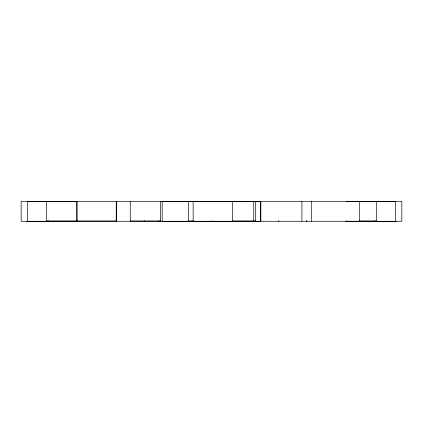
<?xml version="1.0" encoding="UTF-8"?>
<svg xmlns="http://www.w3.org/2000/svg" width="423" height="423" viewBox="0 0 423 423"><rect width="100%" height="100%" fill="white"/><g stroke="black" fill="none" stroke-linecap="round" stroke-linejoin="round"><path stroke-width="0.63" d="M306.807 220.965L306.58 221.277L306.58 220.965M306.902 220.965L306.675 221.277L306.675 220.965M48.788 221.028L46.678 221.277L46.678 201.411M27.685 221.589L76.96 221.277L76.96 201.411L21.15 201.369L21.15 221.277L401.85 221.277L401.85 201.369L346.04 201.369M162.247 221.589L211.5 221.277L260.753 221.589M46.678 220.965L116.325 220.965M130.263 220.965L160.544 220.965M188.425 220.965L193.708 220.965M232.629 220.965L255.698 220.965M359.206 220.965L376.322 220.965M395.315 221.589L346.04 221.277L346.04 220.965M374.212 221.028L376.322 221.277L376.322 201.411M158.429 221.028L160.544 221.277L160.544 201.411M116.193 220.965L116.42 221.277L116.42 220.965M116.098 220.965L116.325 221.277L116.325 201.411M396.61 221.277L396.61 221.589M395.357 221.589L395.357 201.369L27.643 201.411L27.643 221.589M359.502 201.411L359.502 221.277M347.23 221.277L347.23 221.589M346.136 220.965L346.136 221.277M311.386 201.411L311.386 221.277M301.916 201.411L301.916 221.277M278.773 220.965L278.773 221.277M278.678 220.965L278.678 221.277M260.817 221.589L260.817 201.369L162.183 201.369L162.183 221.589M260.721 201.411L260.721 221.277M255.698 201.411L255.698 221.277M253.742 201.411L253.742 220.965M232.602 201.411L232.602 221.319L193.142 221.319L193.152 221.631L193.142 201.411M223.127 221.319L223.127 221.631M219.659 221.277L219.659 221.589M213.678 221.277L213.678 221.589M211.5 220.965L211.5 221.277M209.322 221.277L209.322 221.589M203.341 221.277L203.341 221.589M192.439 221.319L192.439 221.631M188.425 201.411L188.425 221.277M144.322 220.965L144.322 221.277M144.227 220.965L144.227 221.277M130.263 201.411L130.263 221.277M116.23 201.411L116.23 221.277M76.864 201.411L76.864 221.277M75.77 221.277L75.77 221.589M26.39 221.277L26.39 221.589"/></g></svg>
